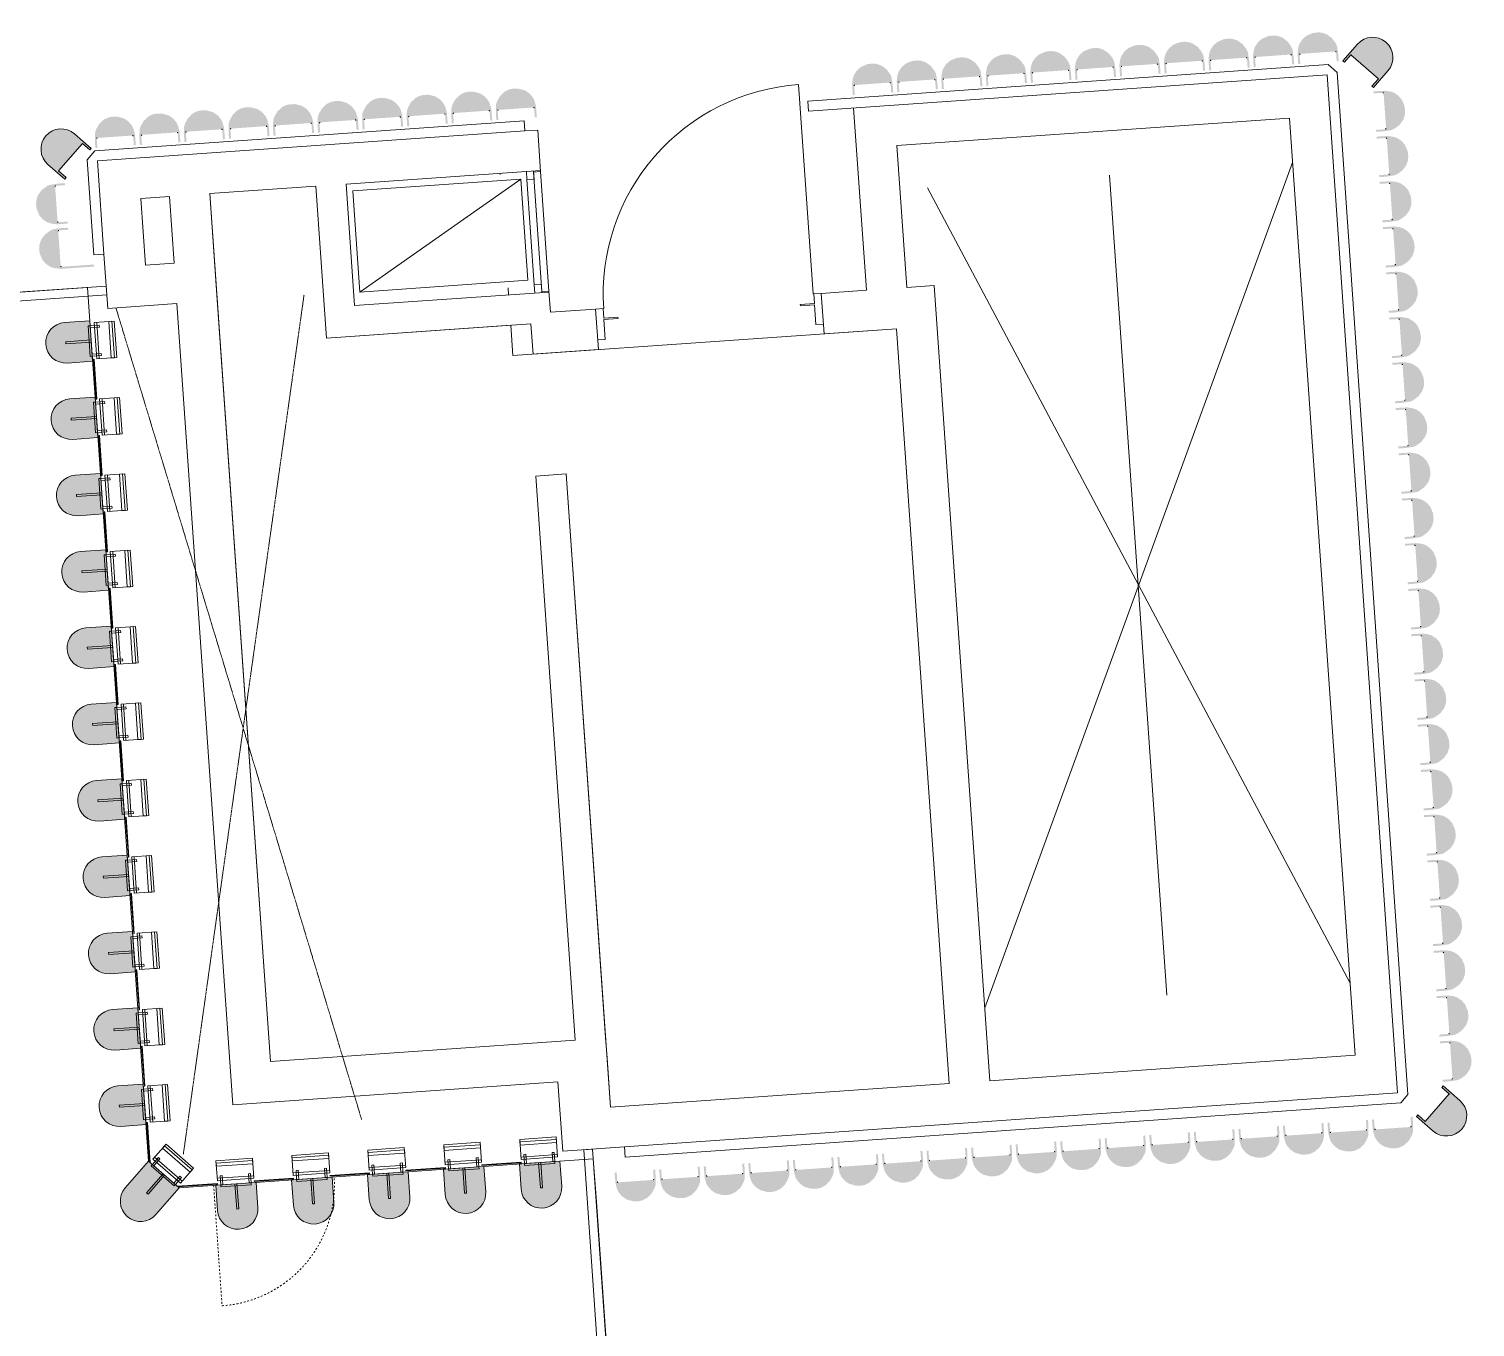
# Model space of a CAD drawing. Header units: millimetres. Extents: x 306 to 836129804, y -168137 to 818603917.
# Drawn here: x 833898423 to 833905547, y 818038572 to 818044968 of the extents above; entities that cross this region are included whole.
import ezdxf

# ---------------------------------------------------------------- set-up
doc = ezdxf.new("R2010")
doc.units = ezdxf.units.MM
doc.header["$LTSCALE"] = 3
doc.linetypes.add('Dash', pattern=[6, 3, -3])
doc.linetypes.add('Overhead', pattern=[1.7999999999999998, 1.2, -0.6])
for name, color, linetype, lineweight in [('A-010-M_LINE', 251, 'Continuous', 13), ('A-010-M_LINE_BEYOND', 251, 'Continuous', 13), ('A-200-M_WALL_INT', 251, 'Continuous', 13), ('A-214-M_CURT_WALL', 251, 'Continuous', 13), ('A-215-M_CURT_PANEL', 251, 'Continuous', 13), ('A-215-MH_CURT_PANEL', 251, 'Dash', 13), ('A-314-M_WINDOW', 251, 'Continuous', 13), ('A-325-M_DOOR', 251, 'Continuous', 13), ('A-325-M_DOOR__FRAME', 251, 'Continuous', 13), ('A-770-ME_FFE_SA', 251, 'Continuous', 13), ('A-810-M_ROOMS', 251, 'Continuous', 13), ('Z-060-M_DETAIL', 253, 'Continuous', 5), ('Z-060-M_LINE_MEDIUM', 253, 'Continuous', 9)]:
    doc.layers.add(name, color=color, linetype=linetype, lineweight=lineweight)
doc.layers.add('UAJ-00XREF', color=7, linetype='Continuous')
doc.layers.get('A-770-ME_FFE_SA').off()

# ---------------------------------------------------------------- blocks, each defined once
blk = doc.blocks.new('System Panel - ARC_Glazed-39933034-0300')
at = {"layer": 'A-215-M_CURT_PANEL', "lineweight": 9}
for p, q in [((-603.1635248611998, 1.732587406877428e-11), (613.1635248611921, 1.732587406877428e-11)), ((-603.1635248611998, -43.99999999998267), (-603.1635248611998, 1.732587406877428e-11)), ((613.163524861192, -43.99999999998267), (613.163524861192, 1.732587406877428e-11)), ((613.163524861192, -43.99999999998267), (-603.1635248611999, -43.99999999998267))]:
    blk.add_line(p, q, dxfattribs=at)
blk = doc.blocks.new('System Panel - ARC_Glazed-33787194-0300')
at = {"layer": 'A-215-M_CURT_PANEL', "lineweight": 9}
for p, q in [((-597.6393218776519, 1.831074038917133e-12), (597.6393218776693, 1.831074038917133e-12)), ((-597.6393218776519, -43.99999999999817), (-597.6393218776519, 1.827338280691038e-12)), ((597.6393218776693, -43.99999999999817), (597.6393218776693, 1.827338280691038e-12)), ((597.6393218776693, -43.99999999999817), (-597.6393218776519, -43.99999999999817))]:
    blk.add_line(p, q, dxfattribs=at)
blk = doc.blocks.new('Circular Mullion - Type A-25928776-0300')
at = {"layer": 'A-214-M_CURT_WALL'}
blk.add_hatch(color=256, dxfattribs=at).paths.add_polyline_path([(-99.99999999987331, -0.2301613650054151), (-89.99999999991023, -0.2301613650054151), (-89.99999999990158, -49.49999999989345), (90.00000000010083, -47.37867965634396), (90.00000000011815, 1.732587406877428e-11), (100.0000000001332, -3.465174813754857e-11), (100.0000000001245, -109.2898029645502), (96.59258262894461, -135.1717074748982), (86.60254037845762, -159.2898029646775), (63.85217220866767, -185.2631977652405), (50.00000000014457, -195.8923433429905), (25.8819045103653, -205.8823855934862), (9.529230737825856e-11, -209.2898029645968), (-25.88190451015739, -205.8823855934862), (-55.31443440119067, -191.814434401073), (-70.71067811856199, -180.0004810832249), (-86.60254037836232, -159.2898029645735), (-96.59258262882334, -135.1717074748289), (-99.99999999985599, -109.2898029645676), (-99.99999999989063, -38.15701349298433)], flags=0)
at = {"layer": 'Z-060-M_DETAIL'}
for p, q in [((99.99999999999555, 5.431255445387251e-12), (89.99999999998367, 5.380496048701389e-12)), ((89.99999999998367, 5.380496048701389e-12), (89.99999999998374, -49.49999999989102)), ((99.99999999999572, -109.2898029645616), (99.99999999999555, 5.431255445387251e-12)), ((-90.00000000002105, -0.2301613650025556), (-100.0000000000021, -0.2301613650026064)), ((-100.0000000000021, -0.2301613650025895), (-100.0000000000019, -109.2898029645606)), ((-90.00000000002098, -49.49999999989102), (-90.00000000002105, -0.2301613650025556)), ((89.99999999998371, -49.49999999989102), (-90.00000000002098, -49.49999999989102))]:
    blk.add_line(p, q, dxfattribs=at)
blk.add_arc((-2.37384778500882e-11, -109.2898029645611), 100.0000000000196, 180.0000000000001, 5.088887490341627e-14, dxfattribs=at)
blk = doc.blocks.new('Circular Mullion - CERAMIC TUBES 209mm-V185-0300')
at = {"layer": 'A-214-M_CURT_WALL', "lineweight": 9}
blk.add_line((-92.99999999997797, 0), (-97.00000000005055, 0), dxfattribs=at)
for centre, radius, start, end in [((-86.99999999999784, -46.49999999985055), 3.000000000023135, 194.9999999999999, 270.0000000000002), ((86.99999999997871, -46.49999999986808), 3.000000000005041, 269.9999999999991, 344.9999999999995)]:
    blk.add_arc(centre, radius, start, end, dxfattribs=at)
blk = doc.blocks.new('Circular Mullion - Type A_150mm Profile-25928163-0300')
at = {"layer": 'A-214-M_CURT_WALL'}
blk.add_hatch(color=256, dxfattribs=at).paths.add_polyline_path([(-99.99999999999459, 1.732587406877428e-11), (-89.99999999997954, 1.732587406877428e-11), (-89.99999999997954, -49.49999999991078), (90.0000000000142, -49.49999999984148), (90.0000000000142, 6.930349627509713e-11), (100.0000000000292, 6.930349627509713e-11), (99.27232293961792, -55.52725602435044), (93.70053260359354, -82.86393090442725), (86.60254037845762, -99.99999999999459), (70.71067811865728, -120.7106781186806), (50.00000000005794, -136.6025403784636), (17.95941910972619, -147.6355976189579), (-7.144528132050119, -149.0594050273039), (-25.8819045102267, -146.5925826288899), (-50.00000000002328, -136.6025403784289), (-73.91338802573514, -116.5368253058594), (-89.99999999997954, -91.79780690400717), (-96.5925826289013, -75.88190451023266), (-99.99999999999459, -34.35722604694688), (-99.99999999999459, -15.99999999990973)], flags=0)
blk = doc.blocks.new('Circular Mullion - CERAMIC TUBES 150mm-V183-0300')
at = {"layer": 'A-214-M_CURT_WALL', "lineweight": 9}
for centre, radius, start, end in [((-86.99999999999991, -46.49999999992777), 3.000000000000032, 180.0000000000002, 269.9999999999997), ((87.00000000000024, -46.49999999992732), 2.999999999999929, 269.9999999999999, 0)]:
    blk.add_arc(centre, radius, start, end, dxfattribs=at)
blk = doc.blocks.new('Circular Mullion - CERAMIC TUBES 150mm-V182-0300')
at = {"layer": 'A-214-M_CURT_WALL', "lineweight": 9}
for centre, radius, start, end in [((-86.99999999999991, 46.49999999992374), 3.000000000000024, 90.00000000000101, 179.9999999999237), ((87.00000000000024, 46.49999999992328), 2.999999999999929, 7.762249718601298e-11, 90.0000000000011)]:
    blk.add_arc(centre, radius, start, end, dxfattribs=at)
blk = doc.blocks.new('Circular Mullion - CERAMIC TUBES 209mm-V189-0300')
at = {"layer": 'A-214-M_CURT_WALL', "lineweight": 9}
blk.add_line((-92.99999999997797, 0), (-97.00000000005055, 0), dxfattribs=at)
for centre, radius, start, end in [((-86.99999999999784, -46.49999999985055), 3.000000000023135, 194.9999999999997, 270.0000000000002), ((86.99999999997871, -46.49999999986808), 3.000000000005041, 269.9999999999991, 344.9999999999995)]:
    blk.add_arc(centre, radius, start, end, dxfattribs=at)
blk = doc.blocks.new('Circular Mullion - Type A_150mm Profile-28038416-0300')
at = {"layer": 'A-214-M_CURT_WALL'}
blk.add_hatch(color=256, dxfattribs=at).paths.add_polyline_path([(-99.99999999997726, -15.99999999985776), (-99.99999999997726, 0), (-89.99999999996221, 6.930349627509713e-11), (-89.99999999996221, -49.49999999984148), (90.0000000000142, -49.49999999984148), (90.0000000000142, 115.0000000000778), (100.0000000000292, 115.0000000000778), (100.0000000000292, -49.99999999991933), (93.70053260361088, -82.8639309043926), (86.60254037847494, -99.99999999989063), (70.71067811865728, -120.7106781185073), (50.00000000005794, -136.6025403784289), (17.95941910972619, -147.635597618906), (1.732587406877428e-11, -149.9999999999139), (-25.88190451019204, -146.592582628838), (-49.99999999998863, -136.6025403784463), (-73.91338802556189, -116.536825305998), (-89.99999999996221, -91.79780690400717), (-96.5925826289013, -75.88190451018068), (-99.99999999997726, -49.49999999984148), (-99.99999999997726, -19.6835494208116)], flags=0)
blk = doc.blocks.new('Circular Mullion - CERAMIC TUBES 150mm_End Cap_Left_-V186-0300')
at = {"layer": 'A-214-M_CURT_WALL', "lineweight": 9}
for centre, radius, start, end in [((-87.00000000000014, 46.49999999992179), 2.999999999999914, 90.000000000001, 179.9999999999242), ((87.00000000000001, 46.49999999992225), 3.00000000000004, 7.69439788539654e-11, 90.00000000000014)]:
    blk.add_arc(centre, radius, start, end, dxfattribs=at)
blk = doc.blocks.new('Circular Mullion - CERAMIC TUBES 209mm-V190-0300')
at = {"layer": 'A-214-M_CURT_WALL', "lineweight": 9}
blk.add_line((-97.00000000005056, 0), (-92.999999999978, 0), dxfattribs=at)
for centre, radius, start, end in [((-86.99999999999784, 46.49999999984652), 3.000000000023129, 90.0000000000011, 164.9999999999365), ((86.99999999997871, 46.49999999986404), 3.000000000005046, 15.00000000006588, 90.0000000000017)]:
    blk.add_arc(centre, radius, start, end, dxfattribs=at)
blk = doc.blocks.new('ARC_CWP_PERFORATED METAL_STRAIGHT - ARC_CWP_PERFORATED METAL_STRAIGHT-39932970-0300')
at = {"layer": 'A-215-M_CURT_PANEL', "lineweight": 9}
for p, q in [((-98.51229734783834, 4.999999999984329), (-98.51229734783834, 7.999999999983979)), ((-98.51229734783834, 7.999999999983979), (98.51229734783885, 7.999999999983979)), ((98.51229734783885, 4.999999999984329), (-98.51229734783834, 4.999999999984329)), ((98.51229734783885, 4.999999999984329), (98.51229734783885, 7.999999999983979))]:
    blk.add_line(p, q, dxfattribs=at)
blk = doc.blocks.new('Circular Mullion - ARC_225mm CERAMIC MULLION-27539017-0300')
at = {"layer": 'Z-060-M_DETAIL', "lineweight": 9}
blk.add_hatch(color=256, dxfattribs=at).paths.add_polyline_path([(99.99999999997726, -125.0000000000755), (96.59258262886665, -150.8819045103196), (86.60254037840564, -175.0000000000815), (70.71067811858798, -195.7106781187501), (49.999999999902, -211.6025403784985), (25.88190451024402, -221.5925826289422), (0, -225.0000000000875), (-25.88190451026135, -221.5925826289249), (-49.99999999998863, -211.6025403784985), (-70.71067811870925, -195.7106781186982), (-86.60254037849226, -175.0000000000468), (-96.5925826289706, -150.8819045102849), (-100.0000000000466, -125.0000000000755), (-100.0000000000466, -6.930349627509713e-11), (99.99999999997726, -6.930349627509713e-11)], flags=0)
at = {"layer": 'Z-060-M_DETAIL'}
for p, q in [((-89.99999999999845, 120.0000000000545), (90.0000000000015, 120.0000000000534)), ((-89.99999999999908, 21.49992927152921), (-89.99999999999845, 120.0000000000545)), ((90.00000000000144, 108.0000000000534), (-89.99999999999852, 108.0000000000545)), ((-89.99999999999852, 108.0000000000545), (-89.99999999999869, 92.6211450371447)), ((-89.99999999999868, 92.6211450371447), (90.00000000000135, 92.62114503714356)), ((90.0000000000015, 120.0000000000534), (90.0000000000009, 21.49992927152807)), ((90.00000000000135, 92.62114503714356), (90.00000000000144, 108.0000000000534)), ((90.00000000000097, 33.49992927152806), (-89.99999999999902, 33.49992927152979)), ((90.00000000000088, 21.49992927152807), (-89.99999999999908, 21.49992927152921)), ((-74.99999999999889, 44.99992927152911), (-64.99999999999896, 44.99992927152906)), ((-74.99999999999919, -1.341629826096532e-13), (-74.99999999999889, 44.99992927152911)), ((-64.99999999999896, 44.99992927152905), (-64.99999999999925, -1.988076370196268e-13)), ((65.00000000000104, 44.99992927152821), (75.00000000000107, 44.99992927152815)), ((65.00000000000075, -1.04710258744677e-12), (65.00000000000104, 44.99992927152821)), ((75.00000000000107, 44.99992927152815), (75.00000000000078, -1.112476777365146e-12)), ((-74.99999999999925, -1.341629826096528e-13), (-74.99999999999933, -10.00000000000012)), ((-64.99999999999925, -1.975601187878089e-13), (-74.99999999999919, -1.341629826096532e-13)), ((-74.99999999999933, -10.00000000000012), (75.0000000000007, -10.00000000000156)), ((-5.000000000000062, -125.0000000000006), (-4.999999999999068, -6.091127602303459e-13)), ((5.000000000000067, -125.0000000000007), (5.00000000000106, -6.598721569162081e-13)), ((75.00000000000078, -1.110499723624926e-12), (65.00000000000075, -1.04710258744677e-12)), ((75.0000000000007, -10.00000000000156), (75.00000000000078, -1.110361802503235e-12)), ((5.000000000000067, -125.0000000000007), (-5.000000000000062, -125.0000000000006))]:
    blk.add_line(p, q, dxfattribs=at)
at = {"layer": 'Z-060-M_LINE_MEDIUM'}
for p, q in [((100.0000000000007, -1.8780976773769e-12), (-99.99999999999928, 3.383959779057477e-14)), ((-99.99999999999926, 3.383959779057477e-14), (-100.0000000000003, -125.0000000000016)), ((99.99999999999969, -125.0000000000019), (100.0000000000007, -1.8780976773769e-12))]:
    blk.add_line(p, q, dxfattribs=at)
blk.add_arc((-2.876365812198856e-13, -125.0000000000017), 100.0000000000001, 179.9999999999995, 359.9999999999991, dxfattribs=at)
blk = doc.blocks.new('ARC_CWP_PERFORATED METAL_STRAIGHT - ARC_CWP_PERFORATED METAL_STRAIGHT-V204-0300')
at = {"layer": 'A-215-M_CURT_PANEL', "lineweight": 9}
for p, q in [((-99.99999999999913, 4.999999999991368), (-99.99999999999913, 7.999999999991027)), ((-99.99999999999913, 7.999999999991027), (97.99999999998651, 7.999999999991666)), ((94.99999999999295, 4.999999999991998), (-99.99999999999916, 4.999999999991368))]:
    blk.add_line(p, q, dxfattribs=at)
blk = doc.blocks.new('Circular Mullion - Perforated Mesh-26022574-0300')
at = {"layer": 'A-214-M_CURT_WALL'}
blk.add_hatch(color=256, dxfattribs=at).paths.add_polyline_path([(70.71067811865728, -245.7106781185601), (86.60254037842297, -224.9999999999001), (97.09158734973953, -197.0915873496334), (99.99999999999459, -174.9999999999202), (100.0000000000119, 1.007066430247505e-10), (-100.0000000000119, 1.007066430247505e-10), (-99.99999999999459, -174.9999999998855), (-96.59258262884933, -200.8819045102941), (-86.6025403784403, -224.9999999999088), (-70.71067811865728, -245.7106781186987), (-49.99999999998863, -261.6025403783518), (-25.88190451027867, -271.5925826288648), (1.732587406877428e-11, -274.9999999998974), (25.88190451027867, -271.5925826288561), (49.99999999971142, -261.602540378629)], flags=0)
at = {"layer": 'Z-060-M_DETAIL'}
for p, q in [((-89.9999999999984, 120.0000000000545), (90.00000000000156, 120.0000000000534)), ((-89.99999999999902, 21.49992927152921), (-89.9999999999984, 120.0000000000545)), ((90.0000000000015, 108.0000000000534), (-89.99999999999845, 108.0000000000545)), ((-89.99999999999845, 108.0000000000545), (-89.99999999999862, 92.6211450371447)), ((-89.99999999999861, 92.6211450371447), (90.00000000000142, 92.62114503714356)), ((90.00000000000156, 120.0000000000534), (90.00000000000097, 21.49992927152807)), ((90.00000000000142, 92.62114503714356), (90.0000000000015, 108.0000000000534)), ((-99.99999999999918, 6.414667832574968e-13), (-100.0000000000006, -175)), ((100.0000000000008, -1.272472439940125e-12), (-99.99999999999918, 6.41466783257497e-13)), ((90.00000000000102, 33.49992927152805), (-89.99999999999895, 33.49992927152978)), ((90.00000000000094, 21.49992927152807), (-89.99999999999902, 21.49992927152921)), ((-74.99999999999883, 44.99992927152911), (-64.99999999999889, 44.99992927152906)), ((-74.99999999999912, -1.378641886179973e-13), (-74.99999999999883, 44.99992927152911)), ((-64.99999999999889, 44.99992927152905), (-64.99999999999918, -2.030375867434486e-13)), ((65.00000000000111, 44.99992927152821), (75.00000000000114, 44.99992927152815)), ((65.00000000000082, -1.050803793455114e-12), (65.00000000000111, 44.99992927152821)), ((75.00000000000114, 44.99992927152815), (75.00000000000084, -1.112476777365146e-12)), ((-74.99999999999919, -1.378641886179969e-13), (-74.99999999999926, -10.00000000000013)), ((-64.99999999999918, -2.01261324796153e-13), (-74.99999999999912, -1.378641886179973e-13)), ((-74.99999999999926, -10.00000000000013), (75.00000000000077, -10.00000000000156)), ((-4.999999999999995, -125.0000000000006), (-4.999999999999001, -6.091127602303459e-13)), ((5.000000000000134, -125.0000000000007), (5.000000000001129, -6.767919558114954e-13)), ((75.00000000000084, -1.11420092963327e-12), (65.00000000000082, -1.050803793455114e-12)), ((75.00000000000077, -10.00000000000156), (75.00000000000084, -1.114591752227057e-12)), ((99.99999999999935, -175.0000000000003), (100.0000000000008, -1.285904716041841e-12)), ((5.000000000000134, -125.0000000000007), (-4.999999999999995, -125.0000000000006))]:
    blk.add_line(p, q, dxfattribs=at)
blk.add_arc((-6.260325591256333e-13, -175.0000000000002), 100.0000000000001, 179.9999999999995, 359.9999999999987, dxfattribs=at)
blk = doc.blocks.new('ARC_CWP_Access Panel - ARC_CWP_Access Panel-39933028-0300')
at = {"layer": 'A-215-M_CURT_PANEL', "lineweight": 9}
for p, q in [((-97.48294999551241, 4.999999999984338), (-97.48294999551241, 7.999999999984338)), ((-97.48294999551241, 7.999999999984338), (97.48294999551263, 7.999999999984338)), ((97.48294999551263, 4.999999999984338), (-97.48294999551241, 4.999999999984338)), ((97.48294999551263, 4.999999999984338), (97.48294999551263, 7.999999999984338))]:
    blk.add_line(p, q, dxfattribs=at)
at = {"layer": 'A-215-MH_CURT_PANEL'}
blk.add_line((-297.4829499955119, 0), (-297.4829499955119, -594.9658999910259), dxfattribs=at)
blk.add_arc((-297.4829499955129, 4.060751734868973e-13), 594.9658999910259, 269.9999999999997, 1.717499527990299e-13, dxfattribs=at)
blk = doc.blocks.new('ARC_CWP_PERFORATED METAL_STRAIGHT - ARC_CWP_PERFORATED METAL_STRAIGHT-39933029-0300')
at = {"layer": 'A-215-M_CURT_PANEL', "lineweight": 9}
for p, q in [((-97.48294999552097, 4.999999999984329), (-97.48294999552097, 7.999999999983979)), ((-97.48294999552097, 7.999999999983979), (97.48294999552147, 7.999999999983979)), ((97.48294999552147, 4.999999999984329), (-97.48294999552097, 4.999999999984329)), ((97.48294999552147, 4.999999999984329), (97.48294999552147, 7.999999999983979))]:
    blk.add_line(p, q, dxfattribs=at)
blk = doc.blocks.new('ARC_CWP_PERFORATED METAL_STRAIGHT - ARC_CWP_PERFORATED METAL_STRAIGHT-39933026-0300')
at = {"layer": 'A-215-M_CURT_PANEL', "lineweight": 9}
for p, q in [((-97.99999999998627, 7.999999999991033), (99.9999999999994, 7.999999999991672)), ((99.9999999999997, 4.999999999992014), (-94.99999999999234, 4.999999999991384)), ((99.9999999999997, 4.999999999992014), (99.9999999999994, 7.999999999991672))]:
    blk.add_line(p, q, dxfattribs=at)
blk = doc.blocks.new('ARC_TFP_FS_HR_DISPLAY - ARC_TFP_FS_HR_800x500 _DEEP_ 2-34344025-0300')
at = {"layer": 'Z-060-M_DETAIL'}
for p, q in [((250.0000000000255, 29.99999999998638), (-249.9999999999736, 859.9999999999908)), ((250.000000000024, 859.9999999999903), (-249.9999999999736, 859.9999999999894)), ((-249.9999999999736, 859.9999999999894), (-249.9999999999721, 29.99999999998776)), ((250.0000000000255, 29.99999999998868), (250.000000000024, 859.9999999999903)), ((-249.9999999999721, 29.9999999999878), (250.0000000000255, 29.99999999998868))]:
    blk.add_line(p, q, dxfattribs=at)
blk = doc.blocks.new('ARC_DOOR_METAL_M10-FH-O - 900x2500mm-38797444-0300')
at = {"layer": 'A-325-M_DOOR'}
blk.add_line((516.9999999999993, 100.0000000009615), (516.9999999999993, 1134.000000000982), dxfattribs=at)
at = {"layer": 'A-325-M_DOOR__FRAME'}
for p, q in [((-520.0000000000067, 100.0000000009617), (-557.0000000000128, 100.0000000009618)), ((-520.0000000000068, 53.00000000096165), (-520.0000000000067, 100.0000000009617)), ((556.9999999999894, 100.0000000009578), (519.9999999999833, 100.0000000009583)), ((519.9999999999833, 100.0000000009583), (519.9999999999827, 53.00000000095826)), ((-450.0000000000072, 53.00000000096141), (-520.0000000000068, 53.00000000096165)), ((-520.0000000000072, -51.9999999990394), (-520.0000000000068, 46.00000000096172)), ((-520.0000000000068, 46.00000000096172), (-450.0000000000074, 46.0000000009615)), ((-450.0000000000074, 46.0000000009615), (-450.0000000000072, 53.00000000096141)), ((519.9999999999827, 53.00000000095826), (449.9999999999835, 53.00000000095851)), ((449.9999999999835, 53.00000000095851), (449.9999999999836, 46.00000000095867)), ((449.9999999999836, 46.00000000095867), (519.9999999999831, 46.00000000095837)), ((519.9999999999831, 46.00000000095837), (519.9999999999827, -51.99999999904274)), ((-557.0000000000133, -51.99999999903928), (-520.0000000000072, -51.9999999990394)), ((519.9999999999827, -51.99999999904274), (556.999999999989, -51.99999999904287))]:
    blk.add_line(p, q, dxfattribs=at)
blk.add_arc((517.0000000000042, 100.0000000009649), 1034.000000000007, 90.00000000000026, 180.0000000000003, dxfattribs=at)
blk = doc.blocks.new('ARC_WIN_SPECIAL EQUIPMENT - 600w X 900h-V302-0300')
at = {"layer": 'A-314-M_WINDOW', "lineweight": 18}
for p, q in [((294.999999999991, 100), (-295.0000000000102, 100)), ((-295.0000000000102, 100), (-295.0000000000102, 64.99999999999642)), ((294.999999999991, 64.99999999999642), (294.999999999991, 100)), ((-260.0000000000078, 64.99999999999726), (-300.0000000000078, 64.99999999999739)), ((-300.000000000008, 29.99999999998845), (-260.0000000000079, 29.99999999998832)), ((-295.0000000000102, 64.99999999999642), (294.999999999991, 64.99999999999642)), ((-260.0000000000079, 29.99999999998832), (-260.0000000000078, 64.99999999999726)), ((299.9999999999916, 64.99999999999545), (259.9999999999916, 64.99999999999558)), ((259.9999999999916, 64.99999999999558), (259.9999999999915, 29.99999999998664)), ((259.9999999999915, 29.99999999998664), (299.9999999999915, 29.99999999998651))]:
    blk.add_line(p, q, dxfattribs=at)
at = {"layer": 'A-314-M_WINDOW'}
blk.add_line((259.9999999999915, 29.99999999998664), (-260.000000000008, 29.99999999998832), dxfattribs=at)
blk = doc.blocks.new('3A35X-MAGP-P-MP-00')
at = {"layer": 'A-010-M_LINE'}
for p, q in [((834484575.6128093, 818044792.3216878), (834482011.8697854, 818044613.096389)), ((834484619.8279997, 818044753.8845303), (834484575.6128093, 818044792.3216878)), ((834482015.3566589, 818044563.2181201), (834484570.541757, 818044741.8451542)), ((834484570.541757, 818044741.8451542), (834484917.7579412, 818039726.0045806)), ((834484968.4654663, 818039717.5122964), (834484619.8279997, 818044753.8845303)), ((834482011.8697854, 818044613.096389), (834482015.3566589, 818044563.2181201)), ((834480615.278255, 818044515.4639306), (834478500.5526574, 818044367.6283935)), ((834480618.7651285, 818044465.5856616), (834480615.278255, 818044515.4639306)), ((834478512.5974568, 818044318.3483893), (834480618.7651285, 818044465.5856616)), ((834478500.5526574, 818044367.6283935), (834478462.1209232, 818044323.4194416)), ((834478462.1209232, 818044323.4194416), (834478494.8975577, 818043854.5633777)), ((834478544.7758267, 818043858.0502512), (834478512.5974568, 818044318.3483893)), ((834482883.6145549, 818040144.5890185), (834484400.2083397, 818044310.4948347)), ((834484682.6450945, 818040270.35505), (834482602.275122, 818044184.8055145)), ((834478494.8975577, 818043854.5633777), (834478544.7758267, 818043858.0502512)), ((834484917.7579412, 818039726.0045806), (834481109.0533252, 818039459.746919)), ((834481112.5401987, 818039409.8686501), (834484933.2152643, 818039676.9631379)), ((834484933.2152643, 818039676.9631379), (834484968.4654663, 818039717.5122964)), ((834481109.0533252, 818039459.746919), (834481112.5401987, 818039409.8686501))]:
    blk.add_line(p, q, dxfattribs=at)
at = {"layer": 'A-010-M_LINE', "linetype": 'Overhead'}
for p, q in [((834478936.2175226, 818039424.5545139), (834479530.5529519, 818043656.3046802)), ((834478604.9252867, 818043591.5962077), (834479814.4541937, 818039595.2160219))]:
    blk.add_line(p, q, dxfattribs=at)
at = {"layer": 'A-010-M_LINE_BEYOND', "lineweight": 9}
blk.add_line((834483498.986641, 818044247.4925264), (834483781.4233959, 818040207.3527418), dxfattribs=at)
at = {"layer": 'A-200-M_WALL_INT'}
for p, q in [((834482300.9099835, 818043680.9839808), (834482238.1462603, 818044578.7928219)), ((834482451.6068301, 818044393.2272401), (834484384.9761752, 818044528.3845843)), ((834484707.7102307, 818039911.8087474), (834484384.9761752, 818044528.3845843)), ((834480618.7651285, 818044465.5856616), (834480681.9101677, 818044469.9999843)), ((834480696.2063491, 818044265.4990815), (834480681.9101677, 818044469.9999843)), ((834482451.6068301, 818044393.2272401), (834482500.4230593, 818043694.9314748)), ((834480695.8576617, 818044270.4869084), (834479738.2008927, 818044203.539356)), ((834480496.6932733, 818044251.5515873), (834480496.3445859, 818044256.5394143)), ((834479588.5660858, 818044193.0787354), (834479067.0337597, 818044156.6196262)), ((834479067.0337597, 818044156.6196262), (834479365.8872192, 818039881.6457387)), ((834479640.8691885, 818043444.9047012), (834479588.5660858, 818044193.0787354)), ((834479738.2008927, 818044203.539356), (834479780.0433749, 818043605.0001286)), ((834478867.5206839, 818044142.6721321), (834478726.0580266, 818044132.7828075)), ((834478726.0580266, 818044132.7828075), (834478748.9784646, 818043804.9155169)), ((834478890.4411219, 818043814.8048415), (834478867.5206839, 818044142.6721321)), ((834478563.4128829, 818043591.454947), (834478544.7758267, 818043858.0502512)), ((834478748.9784646, 818043804.9155169), (834478890.4411219, 818043814.8048415)), ((834479780.0433749, 818043605.0001286), (834480737.7001439, 818043671.9476811)), ((834480538.1870681, 818043658.0001869), (834480535.7462566, 818043692.9149752)), ((834480744.673891, 818043572.1911432), (834480737.3514566, 818043676.935508)), ((834482300.9099835, 818043680.9839808), (834482078.4358532, 818043665.431333)), ((834482078.4358532, 818043665.431333), (834482092.3833473, 818043465.9182572)), ((834482500.4230593, 818043694.9314748), (834482634.761863, 818043704.3227874)), ((834482634.761863, 818043704.3227874), (834482908.6796893, 818039786.0427158)), ((834478904.388616, 818043615.2917657), (834478563.4128829, 818043591.454947)), ((834479180.3216375, 818039668.1851689), (834478904.388616, 818043615.2917657)), ((834480744.673891, 818043572.1911432), (834480967.1480212, 818043587.743791)), ((834480967.1480212, 818043587.743791), (834480981.0955153, 818043388.2307153)), ((834480548.6476886, 818043508.36538), (834479640.8691885, 818043444.9047012)), ((834480548.6476886, 818043508.36538), (834480559.1083091, 818043358.7305733)), ((834482449.1962813, 818043490.8622177), (834482092.3833473, 818043465.9182572)), ((834482709.1666136, 818039772.0952218), (834482449.1962813, 818043490.8622177)), ((834480559.1083091, 818043358.7305733), (834480981.0955153, 818043388.2307153)), ((834480822.3612783, 818042775.669637), (834480672.7264714, 818042765.2090164)), ((834480866.9737256, 818039986.5831974), (834480672.7264714, 818042765.2090164)), ((834480822.3612783, 818042775.669637), (834481040.4891284, 818039655.4418684)), ((834479365.8872192, 818039881.6457387), (834480866.9737256, 818039986.5831974)), ((834482908.6796893, 818039786.0427158), (834484707.7102307, 818039911.8087474)), ((834480781.1646817, 818039780.0963745), (834479180.3216375, 818039668.1851689)), ((834480805.0452776, 818039438.494425), (834480781.1646817, 818039780.0963745)), ((834481040.4891284, 818039655.4418684), (834482709.1666136, 818039772.0952218)), ((834480805.0452776, 818039438.494425), (834481109.0533252, 818039459.746919))]:
    blk.add_line(p, q, dxfattribs=at)
at = {"layer": 'A-810-M_ROOMS', "flags": 128}
blk.add_lwpolyline([(834481040.4891284, 818039655.4418684), (834482709.1666136, 818039772.0952218), (834482449.1962813, 818043490.8622177), (834480658.8648471, 818043365.7043203), (834480648.4042265, 818043515.3391271), (834479640.8691885, 818043444.9047012), (834479588.5660858, 818044193.0787354), (834479067.0337597, 818044156.6196262), (834479096.9279448, 818043728.9957976), (834479365.8872192, 818039881.6457387), (834480866.9737256, 818039986.5831974), (834480672.7264714, 818042765.2090164), (834480822.3612783, 818042775.669637), (834481016.4972821, 818039998.6352061), (834481023.5822794, 818039897.28728)], close=True, dxfattribs=at)
blk.add_lwpolyline([(834471971.2728903, 818017715.4280894), (834479702.3428963, 818018255.8891723), (834479220.2090378, 818025152.6126009), (834481938.5637442, 818025342.6464419), (834480970.5683872, 818039189.4156286), (834480955.7303735, 818039401.6672152), (834478915.8452415, 818039259.0636007), (834478764.9058251, 818039390.2782818), (834478463.971489, 818043695.01824), (834478251.8701016, 818043680.1907264), (834458469.0328244, 818042297.2186861)], dxfattribs=at)
at = {"layer": 'A-214-M_CURT_WALL'}
for name, p, rotation in [('Circular Mullion - Type A_150mm Profile-25928163-0300', (834484308.3955197, 818044786.6397152), 183.9989085257713), ('Circular Mullion - Type A_150mm Profile-25928163-0300', (834484527.8229563, 818044801.9793758), 183.9989085257713), ('Circular Mullion - Type A_150mm Profile-25928163-0300', (834483211.2583373, 818044709.9414122), 183.9989085257713), ('Circular Mullion - Type A_150mm Profile-25928163-0300', (834483430.6857738, 818044725.2810729), 183.9989085257713), ('Circular Mullion - Type A_150mm Profile-25928163-0300', (834483650.1132103, 818044740.6207334), 183.9989085257713), ('Circular Mullion - Type A_150mm Profile-25928163-0300', (834483869.5406468, 818044755.960394), 183.9989085257713), ('Circular Mullion - Type A_150mm Profile-25928163-0300', (834484088.9680834, 818044771.3000547), 183.9989085257713), ('Circular Mullion - Type A_150mm Profile-25928163-0300', (834482333.5116445, 818044648.580187), 183.9989085257713), ('Circular Mullion - Type A_150mm Profile-25928163-0300', (834482552.9760278, 818044663.9224304), 183.9989085257713), ('Circular Mullion - Type A_150mm Profile-25928163-0300', (834482772.4034643, 818044679.262091), 183.9989085257713), ('Circular Mullion - Type A_150mm Profile-25928163-0300', (834482991.8309008, 818044694.6017516), 183.9989085257713), ('Circular Mullion - Type A_150mm Profile-25928163-0300', (834484805.3216971, 818044560.7441195), 93.9989085257714), ('Circular Mullion - Type A-25928776-0300', (834478417.2621881, 818044303.914958), 228.9989085257713), ('Circular Mullion - Type A_150mm Profile-25928163-0300', (834484820.9018258, 818044337.8768877), 93.9989085257714), ('Circular Mullion - Type A_150mm Profile-25928163-0300', (834484836.4819545, 818044115.0096557), 93.9989085257714), ('Circular Mullion - Type A_150mm Profile-25928163-0300', (834478360.0176922, 818044108.7309029), 273.9989085257714), ('Circular Mullion - Type A_150mm Profile-28038416-0300', (834478375.3599356, 818043889.2665195), 273.9989085257714), ('Circular Mullion - Type A_150mm Profile-25928163-0300', (834484852.0620831, 818043892.1424237), 93.9989085257714), ('Circular Mullion - Type A_150mm Profile-25928163-0300', (834484867.6422118, 818043669.2751919), 93.9989085257714), ('Circular Mullion - Type A_150mm Profile-25928163-0300', (834484883.2223405, 818043446.4079599), 93.9989085257714), ('Circular Mullion - Type A_150mm Profile-25928163-0300', (834484898.8024691, 818043223.5407281), 93.9989085257714), ('Circular Mullion - Type A_150mm Profile-25928163-0300', (834484914.3825978, 818043000.6734961), 93.9989085257714), ('Circular Mullion - Type A_150mm Profile-25928163-0300', (834484929.9627266, 818042777.8062643), 93.9989085257714), ('Circular Mullion - Type A_150mm Profile-25928163-0300', (834484945.5428553, 818042554.9390323), 93.9989085257714), ('Circular Mullion - Type A_150mm Profile-25928163-0300', (834484961.1229839, 818042332.0718004), 93.9989085257714), ('Circular Mullion - Type A_150mm Profile-25928163-0300', (834484976.7031126, 818042109.2045685), 93.9989085257714), ('Circular Mullion - Type A_150mm Profile-25928163-0300', (834484992.2832413, 818041886.3373367), 93.9989085257714), ('Circular Mullion - Type A_150mm Profile-25928163-0300', (834485007.86337, 818041663.4701047), 93.9989085257714), ('Circular Mullion - Type A_150mm Profile-25928163-0300', (834485023.4434986, 818041440.6028727), 93.9989085257714), ('Circular Mullion - Type A_150mm Profile-25928163-0300', (834485039.0236273, 818041217.7356408), 93.9989085257714), ('Circular Mullion - Type A_150mm Profile-25928163-0300', (834485054.603756, 818040994.8684089), 93.9989085257714), ('Circular Mullion - Type A_150mm Profile-25928163-0300', (834485070.1838846, 818040772.0011771), 93.9989085257714), ('Circular Mullion - Type A_150mm Profile-25928163-0300', (834485085.7640133, 818040549.1339451), 93.9989085257714), ('Circular Mullion - Type A_150mm Profile-25928163-0300', (834485101.344142, 818040326.2667131), 93.9989085257714), ('Circular Mullion - Type A_150mm Profile-25928163-0300', (834485116.9242706, 818040103.3994813), 93.9989085257714), ('Circular Mullion - Type A_150mm Profile-25928163-0300', (834485132.5043994, 818039880.5322493), 93.9989085257714)]:
    blk.add_blockref(name, p, dxfattribs=dict(at, rotation=rotation))
at = {"layer": 'A-214-M_CURT_WALL', "extrusion": (0, 0, -1)}
for name, p, rotation in [('Circular Mullion - Type A-25928776-0300', (-834484723.00051, 818044744.7405316), 221.0010914742284), ('Circular Mullion - Type A_150mm Profile-25928163-0300', (-834480138.8337094, 818044495.1553683), 176.0010914742286), ('Circular Mullion - Type A_150mm Profile-25928163-0300', (-834480358.2980927, 818044510.4976118), 176.0010914742286), ('Circular Mullion - Type A_150mm Profile-25928163-0300', (-834480577.7624761, 818044525.8398552), 176.0010914742286), ('Circular Mullion - Type A_150mm Profile-25928163-0300', (-834479260.9761759, 818044433.7863945), 176.0010914742286), ('Circular Mullion - Type A_150mm Profile-25928163-0300', (-834479480.4405593, 818044449.1286379), 176.0010914742286), ('Circular Mullion - Type A_150mm Profile-25928163-0300', (-834479699.9049426, 818044464.4708813), 176.0010914742286), ('Circular Mullion - Type A_150mm Profile-25928163-0300', (-834479919.369326, 818044479.8131249), 176.0010914742286), ('Circular Mullion - Type A_150mm Profile-25928163-0300', (-834478602.5830258, 818044387.759664), 176.0010914742286), ('Circular Mullion - Type A_150mm Profile-25928163-0300', (-834478822.0474092, 818044403.1019075), 176.0010914742286), ('Circular Mullion - Type A_150mm Profile-25928163-0300', (-834479041.5117925, 818044418.4441509), 176.0010914742286), ('Circular Mullion - Type A-25928776-0300', (-834485075.625421, 818039685.3797686), 311.0010914742286), ('Circular Mullion - Type A_150mm Profile-25928163-0300', (-834484671.9038934, 818039586.2732015), 356.0010914742286), ('Circular Mullion - Type A_150mm Profile-25928163-0300', (-834484891.3682767, 818039601.6154449), 356.0010914742286), ('Circular Mullion - Type A_150mm Profile-25928163-0300', (-834483794.0463599, 818039524.9042275), 356.0010914742286), ('Circular Mullion - Type A_150mm Profile-25928163-0300', (-834484013.5107433, 818039540.246471), 356.0010914742286), ('Circular Mullion - Type A_150mm Profile-25928163-0300', (-834484232.9751266, 818039555.5887145), 356.0010914742286), ('Circular Mullion - Type A_150mm Profile-25928163-0300', (-834484452.43951, 818039570.9309579), 356.0010914742286), ('Circular Mullion - Perforated Mesh-26022574-0300', (-834478840.3755333, 818039324.6709412), 41.00109147422861), ('Circular Mullion - Type A_150mm Profile-25928163-0300', (-834482696.7244431, 818039448.1930102), 356.0010914742286), ('Circular Mullion - Type A_150mm Profile-25928163-0300', (-834482916.1888264, 818039463.5352536), 356.0010914742286), ('Circular Mullion - Type A_150mm Profile-25928163-0300', (-834483135.6532098, 818039478.8774971), 356.0010914742286), ('Circular Mullion - Type A_150mm Profile-25928163-0300', (-834483355.1175932, 818039494.2197406), 356.0010914742286), ('Circular Mullion - Type A_150mm Profile-25928163-0300', (-834483574.5819765, 818039509.5619841), 356.0010914742286), ('Circular Mullion - Type A_150mm Profile-25928163-0300', (-834481599.4025263, 818039371.4817928), 356.0010914742286), ('Circular Mullion - Type A_150mm Profile-25928163-0300', (-834481818.8669096, 818039386.8240364), 356.0010914742286), ('Circular Mullion - Type A_150mm Profile-25928163-0300', (-834482038.331293, 818039402.1662798), 356.0010914742286), ('Circular Mullion - Type A_150mm Profile-25928163-0300', (-834482257.7956764, 818039417.5085232), 356.0010914742286), ('Circular Mullion - Type A_150mm Profile-25928163-0300', (-834482477.2600597, 818039432.8507667), 356.0010914742286), ('Circular Mullion - Type A_150mm Profile-25928163-0300', (-834481160.4737595, 818039340.797306), 356.0010914742286), ('Circular Mullion - Type A_150mm Profile-25928163-0300', (-834481379.9381429, 818039356.1395494), 356.0010914742286)]:
    blk.add_blockref(name, p, dxfattribs=dict(at, rotation=rotation))
at = {"layer": 'A-214-M_CURT_WALL', "lineweight": 9, "extrusion": (0, 0, -1)}
for name, p, rotation in [('Circular Mullion - CERAMIC TUBES 150mm-V182-0300', (-834483650.1132103, 818044740.6207334), 356.0010914742286), ('Circular Mullion - CERAMIC TUBES 150mm-V182-0300', (-834483869.5406468, 818044755.960394), 356.0010914742286), ('Circular Mullion - CERAMIC TUBES 150mm-V182-0300', (-834484088.9680834, 818044771.3000547), 356.0010914742286), ('Circular Mullion - CERAMIC TUBES 150mm-V182-0300', (-834484308.3955197, 818044786.6397152), 356.0010914742286), ('Circular Mullion - CERAMIC TUBES 150mm-V182-0300', (-834484527.8229563, 818044801.9793758), 356.0010914742286), ('Circular Mullion - CERAMIC TUBES 150mm-V182-0300', (-834482772.4034643, 818044679.262091), 356.0010914742286), ('Circular Mullion - CERAMIC TUBES 150mm-V182-0300', (-834482991.8309008, 818044694.6017516), 356.0010914742286), ('Circular Mullion - CERAMIC TUBES 150mm-V182-0300', (-834483211.2583373, 818044709.9414122), 356.0010914742286), ('Circular Mullion - CERAMIC TUBES 150mm-V182-0300', (-834483430.6857738, 818044725.2810729), 356.0010914742286), ('Circular Mullion - CERAMIC TUBES 150mm-V182-0300', (-834482333.5116445, 818044648.580187), 356.0010914742286), ('Circular Mullion - CERAMIC TUBES 150mm-V182-0300', (-834482552.9760278, 818044663.9224304), 356.0010914742286), ('Circular Mullion - CERAMIC TUBES 150mm-V182-0300', (-834484805.3216971, 818044560.7441195), 86.00109147422862), ('Circular Mullion - CERAMIC TUBES 150mm-V183-0300', (-834480577.7624761, 818044525.8398552), 176.0010914742286), ('Circular Mullion - CERAMIC TUBES 150mm-V183-0300', (-834479699.9049426, 818044464.4708813), 176.0010914742286), ('Circular Mullion - CERAMIC TUBES 150mm-V183-0300', (-834479919.369326, 818044479.8131249), 176.0010914742286), ('Circular Mullion - CERAMIC TUBES 150mm-V183-0300', (-834480138.8337094, 818044495.1553683), 176.0010914742286), ('Circular Mullion - CERAMIC TUBES 150mm-V183-0300', (-834480358.2980927, 818044510.4976118), 176.0010914742286), ('Circular Mullion - CERAMIC TUBES 150mm-V183-0300', (-834478602.5830258, 818044387.759664), 176.0010914742286), ('Circular Mullion - CERAMIC TUBES 150mm-V183-0300', (-834478822.0474092, 818044403.1019075), 176.0010914742286), ('Circular Mullion - CERAMIC TUBES 150mm-V183-0300', (-834479041.5117925, 818044418.4441509), 176.0010914742286), ('Circular Mullion - CERAMIC TUBES 150mm-V183-0300', (-834479260.9761759, 818044433.7863945), 176.0010914742286), ('Circular Mullion - CERAMIC TUBES 150mm-V183-0300', (-834479480.4405593, 818044449.1286379), 176.0010914742286), ('Circular Mullion - CERAMIC TUBES 150mm-V182-0300', (-834484820.9018258, 818044337.8768877), 86.00109147422862), ('Circular Mullion - CERAMIC TUBES 150mm-V182-0300', (-834478360.0176922, 818044108.7309029), 266.0010914742286), ('Circular Mullion - CERAMIC TUBES 150mm-V182-0300', (-834484836.4819545, 818044115.0096557), 86.00109147422862), ('Circular Mullion - CERAMIC TUBES 150mm_End Cap_Left_-V186-0300', (-834478375.3599356, 818043889.2665195), 266.0010914742286), ('Circular Mullion - CERAMIC TUBES 150mm-V182-0300', (-834484852.0620831, 818043892.1424237), 86.00109147422862), ('Circular Mullion - CERAMIC TUBES 150mm-V182-0300', (-834484867.6422118, 818043669.2751919), 86.00109147422862), ('Circular Mullion - CERAMIC TUBES 150mm-V182-0300', (-834484883.2223405, 818043446.4079599), 86.00109147422862), ('Circular Mullion - CERAMIC TUBES 150mm-V182-0300', (-834484898.8024691, 818043223.5407281), 86.00109147422862), ('Circular Mullion - CERAMIC TUBES 150mm-V182-0300', (-834484914.3825978, 818043000.6734961), 86.00109147422862), ('Circular Mullion - CERAMIC TUBES 150mm-V182-0300', (-834484929.9627266, 818042777.8062643), 86.00109147422862), ('Circular Mullion - CERAMIC TUBES 150mm-V182-0300', (-834484945.5428553, 818042554.9390323), 86.00109147422862), ('Circular Mullion - CERAMIC TUBES 150mm-V182-0300', (-834484961.1229839, 818042332.0718004), 86.00109147422862), ('Circular Mullion - CERAMIC TUBES 150mm-V182-0300', (-834484976.7031126, 818042109.2045685), 86.00109147422862), ('Circular Mullion - CERAMIC TUBES 150mm-V182-0300', (-834484992.2832413, 818041886.3373367), 86.00109147422862), ('Circular Mullion - CERAMIC TUBES 150mm-V182-0300', (-834485007.86337, 818041663.4701047), 86.00109147422862), ('Circular Mullion - CERAMIC TUBES 150mm-V182-0300', (-834485023.4434986, 818041440.6028727), 86.00109147422862), ('Circular Mullion - CERAMIC TUBES 150mm-V182-0300', (-834485039.0236273, 818041217.7356408), 86.00109147422862), ('Circular Mullion - CERAMIC TUBES 150mm-V182-0300', (-834485054.603756, 818040994.8684089), 86.00109147422862), ('Circular Mullion - CERAMIC TUBES 150mm-V182-0300', (-834485070.1838846, 818040772.0011771), 86.00109147422862), ('Circular Mullion - CERAMIC TUBES 150mm-V182-0300', (-834485085.7640133, 818040549.1339451), 86.00109147422862), ('Circular Mullion - CERAMIC TUBES 150mm-V182-0300', (-834485101.344142, 818040326.2667131), 86.00109147422862), ('Circular Mullion - CERAMIC TUBES 150mm-V182-0300', (-834485116.9242706, 818040103.3994813), 86.00109147422862), ('Circular Mullion - CERAMIC TUBES 150mm-V182-0300', (-834485132.5043994, 818039880.5322493), 86.00109147422862), ('Circular Mullion - CERAMIC TUBES 150mm-V183-0300', (-834484452.43951, 818039570.9309579), 356.0010914742286), ('Circular Mullion - CERAMIC TUBES 150mm-V183-0300', (-834484671.9038934, 818039586.2732015), 356.0010914742286), ('Circular Mullion - CERAMIC TUBES 150mm-V183-0300', (-834484891.3682767, 818039601.6154449), 356.0010914742286), ('Circular Mullion - CERAMIC TUBES 150mm-V183-0300', (-834483355.1175932, 818039494.2197406), 356.0010914742286), ('Circular Mullion - CERAMIC TUBES 150mm-V183-0300', (-834483574.5819765, 818039509.5619841), 356.0010914742286), ('Circular Mullion - CERAMIC TUBES 150mm-V183-0300', (-834483794.0463599, 818039524.9042275), 356.0010914742286), ('Circular Mullion - CERAMIC TUBES 150mm-V183-0300', (-834484013.5107433, 818039540.246471), 356.0010914742286), ('Circular Mullion - CERAMIC TUBES 150mm-V183-0300', (-834484232.9751266, 818039555.5887145), 356.0010914742286), ('Circular Mullion - CERAMIC TUBES 150mm-V183-0300', (-834482257.7956764, 818039417.5085232), 356.0010914742286), ('Circular Mullion - CERAMIC TUBES 150mm-V183-0300', (-834482477.2600597, 818039432.8507667), 356.0010914742286), ('Circular Mullion - CERAMIC TUBES 150mm-V183-0300', (-834482696.7244431, 818039448.1930102), 356.0010914742286), ('Circular Mullion - CERAMIC TUBES 150mm-V183-0300', (-834482916.1888264, 818039463.5352536), 356.0010914742286), ('Circular Mullion - CERAMIC TUBES 150mm-V183-0300', (-834483135.6532098, 818039478.8774971), 356.0010914742286), ('Circular Mullion - CERAMIC TUBES 150mm-V183-0300', (-834481379.9381429, 818039356.1395494), 356.0010914742286), ('Circular Mullion - CERAMIC TUBES 150mm-V183-0300', (-834481599.4025263, 818039371.4817928), 356.0010914742286), ('Circular Mullion - CERAMIC TUBES 150mm-V183-0300', (-834481818.8669096, 818039386.8240364), 356.0010914742286), ('Circular Mullion - CERAMIC TUBES 150mm-V183-0300', (-834482038.331293, 818039402.1662798), 356.0010914742286), ('Circular Mullion - CERAMIC TUBES 150mm-V183-0300', (-834481160.4737595, 818039340.797306), 356.0010914742286)]:
    blk.add_blockref(name, p, dxfattribs=dict(at, rotation=rotation))
at = {"layer": 'A-214-M_CURT_WALL', "lineweight": 9}
for p, rotation in [((834478482.4519186, 818043430.6634146), 273.9989085257714), ((834478508.7446601, 818043054.5567319), 273.9989085257714), ((834478535.0374016, 818042678.4500493), 273.9989085257714), ((834478561.330143, 818042302.3433666), 273.9989085257714), ((834478587.6228845, 818041926.2366838), 273.9989085257714), ((834478613.915626, 818041550.1300012), 273.9989085257714), ((834478640.2083675, 818041174.0233186), 273.9989085257714), ((834478666.501109, 818040797.916636), 273.9989085257714), ((834478692.7938504, 818040421.8099532), 273.9989085257714), ((834478719.086592, 818040045.7032706), 273.9989085257714), ((834478745.3793334, 818039669.5965879), 273.9989085257714), ((834479943.2695478, 818039330.8884389), 3.998908525771384), ((834480317.3225479, 818039357.0376123), 3.998908525771384), ((834480691.3755481, 818039383.1867857), 3.998908525771384), ((834479195.1635476, 818039278.5900923), 3.998908525771384), ((834479569.2165477, 818039304.7392657), 3.998908525771384)]:
    blk.add_blockref('Circular Mullion - ARC_225mm CERAMIC MULLION-27539017-0300', p, dxfattribs=dict(at, rotation=rotation))
at = {"layer": 'A-215-M_CURT_PANEL', "rotation": 3.998908525771384}
blk.add_blockref('System Panel - ARC_Glazed-39933034-0300', (834477944.0539055, 818043658.6720136), dxfattribs=at)
at = {"layer": 'A-215-M_CURT_PANEL', "lineweight": 9}
for name, p, rotation in [('ARC_CWP_PERFORATED METAL_STRAIGHT - ARC_CWP_PERFORATED METAL_STRAIGHT-39932970-0300', (834478495.5982894, 818043242.6100733), 273.9989085257714), ('ARC_CWP_PERFORATED METAL_STRAIGHT - ARC_CWP_PERFORATED METAL_STRAIGHT-39932970-0300', (834478521.8910308, 818042866.5033907), 273.9989085257714), ('ARC_CWP_PERFORATED METAL_STRAIGHT - ARC_CWP_PERFORATED METAL_STRAIGHT-39932970-0300', (834478548.1837723, 818042490.3967079), 273.9989085257714), ('ARC_CWP_PERFORATED METAL_STRAIGHT - ARC_CWP_PERFORATED METAL_STRAIGHT-39932970-0300', (834478574.4765137, 818042114.2900252), 273.9989085257714), ('ARC_CWP_PERFORATED METAL_STRAIGHT - ARC_CWP_PERFORATED METAL_STRAIGHT-39932970-0300', (834478600.7692553, 818041738.1833426), 273.9989085257714), ('ARC_CWP_PERFORATED METAL_STRAIGHT - ARC_CWP_PERFORATED METAL_STRAIGHT-39932970-0300', (834478627.0619967, 818041362.0766599), 273.9989085257714), ('ARC_CWP_PERFORATED METAL_STRAIGHT - ARC_CWP_PERFORATED METAL_STRAIGHT-39932970-0300', (834478653.3547382, 818040985.9699773), 273.9989085257714), ('ARC_CWP_PERFORATED METAL_STRAIGHT - ARC_CWP_PERFORATED METAL_STRAIGHT-39932970-0300', (834478679.6474797, 818040609.8632946), 273.9989085257714), ('ARC_CWP_PERFORATED METAL_STRAIGHT - ARC_CWP_PERFORATED METAL_STRAIGHT-39932970-0300', (834478705.9402212, 818040233.756612), 273.9989085257714), ('ARC_CWP_PERFORATED METAL_STRAIGHT - ARC_CWP_PERFORATED METAL_STRAIGHT-39932970-0300', (834478732.2329627, 818039857.6499292), 273.9989085257714), ('ARC_CWP_PERFORATED METAL_STRAIGHT - ARC_CWP_PERFORATED METAL_STRAIGHT-V204-0300', (834478758.6294528, 818039480.059166), 273.9989085257714), ('System Panel - ARC_Glazed-33787194-0300', (834480994.1134151, 818038852.6138395), 273.9989085257712), ('ARC_CWP_PERFORATED METAL_STRAIGHT - ARC_CWP_PERFORATED METAL_STRAIGHT-39933029-0300', (834480504.349048, 818039370.112199), 3.998908525771384), ('ARC_CWP_Access Panel - ARC_CWP_Access Panel-39933028-0300', (834479382.1900476, 818039291.664679), 3.998908525771384), ('ARC_CWP_PERFORATED METAL_STRAIGHT - ARC_CWP_PERFORATED METAL_STRAIGHT-39933029-0300', (834479756.2430478, 818039317.8138523), 3.998908525771384), ('ARC_CWP_PERFORATED METAL_STRAIGHT - ARC_CWP_PERFORATED METAL_STRAIGHT-39933029-0300', (834480130.2960479, 818039343.9630257), 3.998908525771384), ('ARC_CWP_PERFORATED METAL_STRAIGHT - ARC_CWP_PERFORATED METAL_STRAIGHT-39933026-0300', (834479005.6261256, 818039265.339973), 3.998908525771384)]:
    blk.add_blockref(name, p, dxfattribs=dict(at, rotation=rotation))
at = {"layer": 'A-314-M_WINDOW', "rotation": 273.9989085257714}
blk.add_blockref('ARC_WIN_SPECIAL EQUIPMENT - 600w X 900h-V302-0300', (834480617.022365, 818043964.2435477), dxfattribs=at)
at = {"layer": 'A-325-M_DOOR', "rotation": 3.998908525771384}
blk.add_blockref('ARC_DOOR_METAL_M10-FH-O - 900x2500mm-38797444-0300', (834481529.7656842, 818043526.8310242), dxfattribs=at)
at = {"layer": 'A-770-ME_FFE_SA', "rotation": 273.9989085257714}
blk.add_blockref('ARC_TFP_FS_HR_DISPLAY - ARC_TFP_FS_HR_800x500 _DEEP_ 2-34344025-0300', (834479758.0760717, 818043919.233223), dxfattribs=at)
at = {"layer": 'Z-060-M_DETAIL', "lineweight": 9, "extrusion": (0, 0, -1)}
for name, p, rotation in [('Circular Mullion - CERAMIC TUBES 209mm-V189-0300', (-834484723.00051, 818044744.7405316), 221.0010914742284), ('Circular Mullion - CERAMIC TUBES 209mm-V190-0300', (-834478417.2621881, 818044303.914958), 311.0010914742286), ('Circular Mullion - CERAMIC TUBES 209mm-V185-0300', (-834485075.625421, 818039685.3797686), 311.0010914742286)]:
    blk.add_blockref(name, p, dxfattribs=dict(at, rotation=rotation))

msp = doc.modelspace()

# ---------------------------------------------------------------- block references
at = {"layer": 'UAJ-00XREF', "ltscale": 0.5}
msp.add_blockref('3A35X-MAGP-P-MP-00', (-579752.5553781986, 0), dxfattribs=at)

doc.saveas('drawing.dxf')
